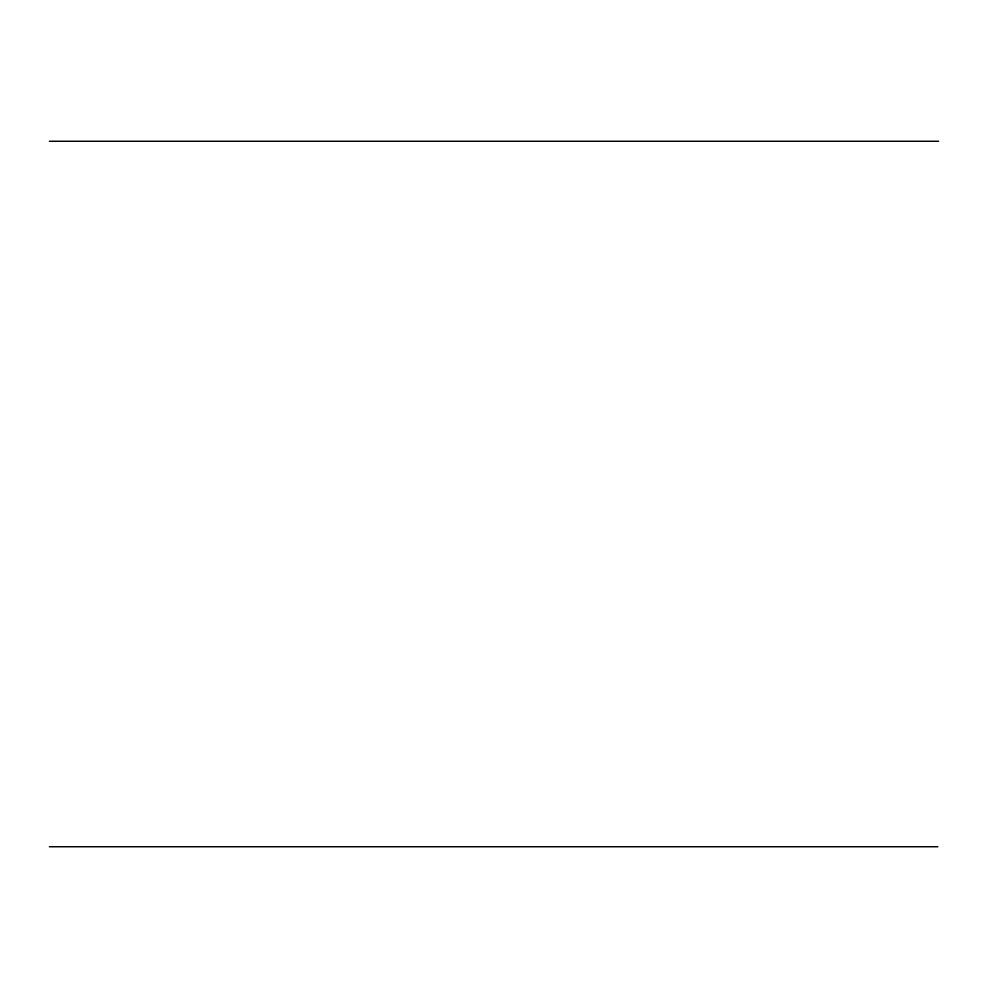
<?xml version="1.0" encoding="UTF-8"?>
<svg xmlns="http://www.w3.org/2000/svg" width="988" height="988" viewBox="0 0 988 988"><rect width="100%" height="100%" fill="white"/><g stroke="black" fill="none" stroke-linecap="round" stroke-linejoin="round"><path stroke-width="1.48" d="M49.4 141.259L938.6 141.259M49.4 846.741L937.859 846.741"/></g></svg>
